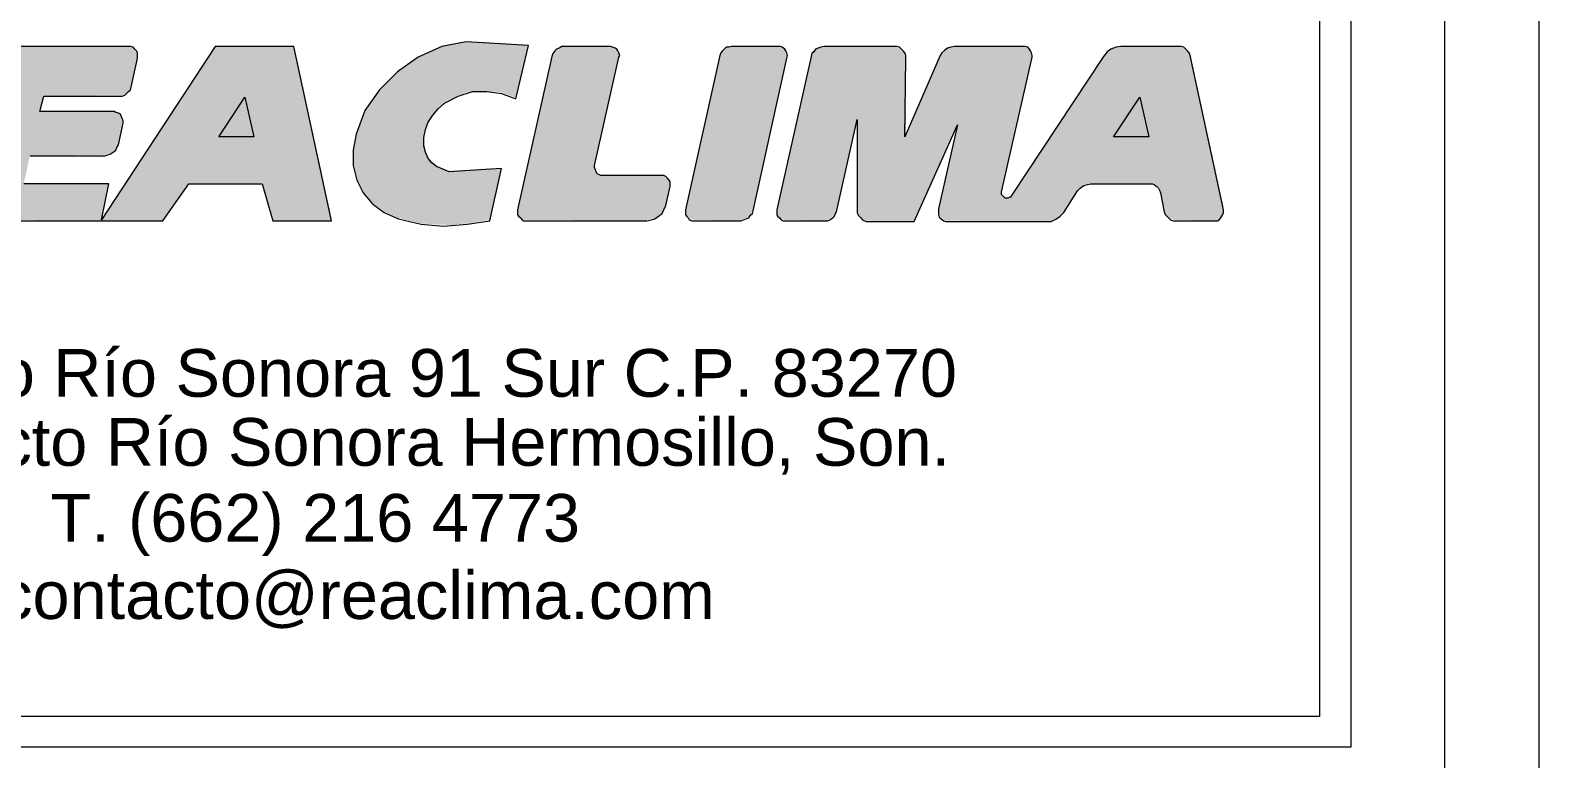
# Model space of a CAD drawing. Header units: metres. Extents: x -2 to 237, y -8 to 52.
# Drawn here: x 80.31 to 87.97, y 24.36 to 28.06 of the extents above; entities that cross this region are included whole.
import ezdxf

# ---------------------------------------------------------------- set-up
doc = ezdxf.new("R2010")
doc.units = ezdxf.units.M
doc.layers.get('0').update_dxf_attribs({"lineweight": 0})
doc.layers.add('pie de plano', color=251, linetype='Continuous', lineweight=0)
doc.styles.add('PDF Helvetica', font='')
doc.styles.get('PDF Helvetica').set_extended_font_data('Helvetica')

msp = doc.modelspace()

# ---------------------------------------------------------------- hatches: boundary and pattern name
at = {"lineweight": 0, "transparency": 33554559}
for points in [[(81.651, 27.9587), (81.651, 27.977), (81.2472, 27.977), (81.2425, 27.9725), (81.2377, 27.9633), (81.2337, 27.9587), (81.229, 27.9496), (81.2242, 27.945), (81.2195, 27.9358), (81.2148, 27.9313), (81.2107, 27.9221), (81.206, 27.9175), (81.2013, 27.9083), (81.1965, 27.9037), (81.1925, 27.8945), (81.1878, 27.8899), (81.183, 27.8807), (81.1783, 27.8762), (81.1736, 27.867), (81.1695, 27.8624), (81.1648, 27.8533), (81.1601, 27.8487), (81.1553, 27.8395), (81.1506, 27.8349), (81.1418, 27.8165), (81.1371, 27.812), (81.1324, 27.8028), (81.1277, 27.7982), (81.1236, 27.789), (81.1189, 27.7845), (81.1142, 27.7753), (81.1094, 27.7707), (81.1047, 27.7616), (81.1006, 27.757), (81.0959, 27.7478), (81.0912, 27.7432), (81.0865, 27.734), (81.0817, 27.7294), (81.0777, 27.7202), (81.073, 27.7156), (81.0682, 27.7065), (81.0635, 27.7019), (81.0595, 27.6928), (81.0547, 27.6882), (81.0453, 27.6698), (81.0405, 27.6652), (81.0365, 27.6561), (81.0318, 27.6515), (81.027, 27.6423), (81.0223, 27.6377), (81.0176, 27.6285), (81.0135, 27.6239), (81.0088, 27.6148), (81.0041, 27.6102), (80.9994, 27.601), (80.9946, 27.5964), (80.9906, 27.5873), (80.9859, 27.5827), (80.9811, 27.5735), (80.9764, 27.5689), (80.9723, 27.5597), (80.9676, 27.5551), (80.9629, 27.5459), (80.9582, 27.5414), (80.9494, 27.5231), (80.9447, 27.5185), (80.9399, 27.5093), (80.9352, 27.5047), (80.9305, 27.4955), (80.9264, 27.4909), (80.9217, 27.4818), (80.917, 27.4772), (80.9122, 27.468), (80.9075, 27.4634), (80.9035, 27.4542), (80.8987, 27.4497), (80.894, 27.4405), (80.8893, 27.4359), (80.8846, 27.4267), (80.8805, 27.4221), (80.8758, 27.413), (80.8711, 27.4084), (80.8663, 27.3992), (80.8623, 27.3946), (80.8528, 27.3763), (80.8481, 27.3717), (80.8434, 27.3625), (80.8393, 27.3579), (80.8346, 27.3488), (80.8299, 27.3442), (80.8251, 27.335), (80.8204, 27.3304), (80.8164, 27.3212), (80.8116, 27.3166), (80.8069, 27.3075), (80.8022, 27.3029), (80.7974, 27.2937), (80.7934, 27.2891), (80.7887, 27.28), (80.7839, 27.2754), (80.7792, 27.2662), (80.7745, 27.2617), (80.7704, 27.2525), (80.7657, 27.2479), (80.7563, 27.2295), (80.7522, 27.2249), (80.7475, 27.2157), (80.7428, 27.2112), (80.738, 27.202), (80.7333, 27.1974), (80.7292, 27.1883), (80.7245, 27.1837), (80.7198, 27.1745), (80.7151, 27.1699), (80.7103, 27.1607), (80.7063, 27.1561), (80.7016, 27.1469), (80.6968, 27.1424), (80.6921, 27.1332), (80.6874, 27.1286), (80.6833, 27.1194), (80.6786, 27.1148), (80.6739, 27.1057), (80.6739, 27.124), (80.7016, 27.2617), (80.7063, 27.28), (80.2748, 27.2845), (80.2842, 27.3212), (80.289, 27.3442), (80.293, 27.3625), (80.2977, 27.3854), (80.3072, 27.4221), (80.6874, 27.4267), (80.7151, 27.4359), (80.7245, 27.4405), (80.7292, 27.4451), (80.738, 27.4497), (80.7428, 27.4542), (80.7475, 27.468), (80.7522, 27.4726), (80.7563, 27.4818), (80.761, 27.5001), (80.7745, 27.5689), (80.7792, 27.6102), (80.7745, 27.6102), (80.7745, 27.6239), (80.7704, 27.6239), (80.7704, 27.6331), (80.7657, 27.6377), (80.7563, 27.6423), (80.7428, 27.6469), (80.3572, 27.6515), (80.3761, 27.7248), (80.7745, 27.7294), (80.7887, 27.734), (80.8164, 27.7616), (80.8204, 27.7753), (80.8251, 27.7936), (80.8299, 27.8165), (80.8346, 27.8349), (80.8393, 27.8579), (80.8434, 27.8762), (80.8481, 27.8991), (80.8528, 27.9542), (80.8299, 27.977), (80.133, 27.977), (80.1053, 27.9725), (80.0958, 27.9679), (80.0918, 27.9587), (80.0823, 27.9496), (80.0776, 27.9358), (80.0688, 27.8991), (80.0641, 27.8716), (80.0594, 27.8487), (80.0546, 27.8303), (80.0499, 27.8074), (80.0459, 27.789), (80.0411, 27.7661), (80.0364, 27.7478), (80.0317, 27.7248), (80.027, 27.7065), (80.0229, 27.6836), (80.0134, 27.6469), (80.0087, 27.6239), (80.004, 27.6056), (79.9999, 27.5827), (79.9952, 27.5643), (79.9905, 27.5414), (79.9858, 27.5231), (79.981, 27.5001), (79.9723, 27.4634), (79.9675, 27.4405), (79.9628, 27.4221), (79.9587, 27.3992), (79.954, 27.3809), (79.9493, 27.3579), (79.9446, 27.3396), (79.9398, 27.3166), (79.9311, 27.28), (79.9263, 27.2571), (79.9216, 27.2387), (79.9169, 27.2157), (79.9128, 27.1974), (79.9081, 27.1745), (79.9034, 27.1561), (79.8987, 27.1332), (79.8899, 27.0965), (80.9811, 27.092), (80.9811, 27.0965), (80.9906, 27.1057), (80.9946, 27.1148), (80.9994, 27.1194), (81.0041, 27.1286), (81.0135, 27.1378), (81.0176, 27.1469), (81.0223, 27.1515), (81.027, 27.1607), (81.0365, 27.1699), (81.0405, 27.1791), (81.0453, 27.1837), (81.05, 27.1928), (81.0547, 27.1974), (81.0595, 27.2066), (81.0682, 27.2157), (81.073, 27.2249), (81.0777, 27.2295), (81.0817, 27.2387), (81.0912, 27.2479), (81.0959, 27.2571), (81.1006, 27.2617), (81.1047, 27.2708), (81.1142, 27.28), (81.4903, 27.28), (81.4903, 27.2662), (81.495, 27.2662), (81.495, 27.2525), (81.4997, 27.2525), (81.4997, 27.2341), (81.5038, 27.2341), (81.5038, 27.2203), (81.5085, 27.2203), (81.5085, 27.202), (81.5132, 27.202), (81.5132, 27.1883), (81.518, 27.1883), (81.518, 27.1745), (81.5227, 27.1745), (81.5227, 27.1561), (81.5267, 27.1561), (81.5267, 27.1424), (81.5315, 27.1424), (81.5315, 27.124), (81.5362, 27.124), (81.5362, 27.1103), (81.5409, 27.1103), (81.5409, 27.092), (81.8387, 27.092), (81.8387, 27.1148), (81.834, 27.1148), (81.834, 27.1378), (81.8299, 27.1378), (81.8299, 27.1561), (81.8252, 27.1561), (81.8252, 27.1791), (81.8205, 27.1791), (81.8205, 27.1974), (81.8158, 27.1974), (81.8158, 27.2203), (81.811, 27.2203), (81.811, 27.2433), (81.807, 27.2433), (81.807, 27.2617), (81.8023, 27.2617), (81.8023, 27.2845), (81.7975, 27.2845), (81.7975, 27.3029), (81.7928, 27.3029), (81.7928, 27.3258), (81.7881, 27.3258), (81.7881, 27.3488), (81.784, 27.3488), (81.784, 27.3671), (81.7793, 27.3671), (81.7793, 27.39), (81.7746, 27.39), (81.7746, 27.4084), (81.7698, 27.4084), (81.7698, 27.4313), (81.7651, 27.4313), (81.7651, 27.4542), (81.7611, 27.4542), (81.7611, 27.4726), (81.7563, 27.4726), (81.7563, 27.4955), (81.7516, 27.4955), (81.7516, 27.5139), (81.7469, 27.5139), (81.7469, 27.5368), (81.7428, 27.5368), (81.7428, 27.5597), (81.7381, 27.5597), (81.7381, 27.5781), (81.7334, 27.5781), (81.7334, 27.601), (81.7287, 27.601), (81.7287, 27.6193), (81.7239, 27.6193), (81.7239, 27.6423), (81.7199, 27.6423), (81.7199, 27.6652), (81.7152, 27.6652), (81.7152, 27.6836), (81.7104, 27.6836), (81.7104, 27.7065), (81.7057, 27.7065), (81.7057, 27.7248), (81.701, 27.7248), (81.701, 27.7478), (81.6969, 27.7478), (81.6969, 27.7707), (81.6922, 27.7707), (81.6922, 27.789), (81.6875, 27.789), (81.6875, 27.812), (81.6827, 27.812), (81.6827, 27.8303), (81.678, 27.8303), (81.678, 27.8533), (81.674, 27.8533), (81.674, 27.8762), (81.6692, 27.8762), (81.6692, 27.8945), (81.6645, 27.8945), (81.6645, 27.9175), (81.6598, 27.9175), (81.6598, 27.9358), (81.655, 27.9358), (81.655, 27.9587)], [(81.9488, 27.3717), (81.9535, 27.3717), (81.9535, 27.3534), (81.9583, 27.3534), (81.9583, 27.335), (81.963, 27.335), (81.963, 27.3166), (81.967, 27.3166), (81.967, 27.2983), (81.9718, 27.2983), (81.9718, 27.2891), (81.9765, 27.2891), (81.9765, 27.28), (81.9812, 27.28), (81.9812, 27.2708), (81.9853, 27.2708), (81.9853, 27.2617), (81.99, 27.2617), (81.99, 27.2525), (81.9947, 27.2525), (81.9947, 27.2433), (81.9994, 27.2433), (81.9994, 27.2341), (82.0042, 27.2341), (82.0224, 27.2157), (82.0224, 27.2066), (82.0271, 27.2066), (82.0454, 27.1883), (82.0454, 27.1791), (82.0541, 27.1791), (82.0636, 27.1699), (82.073, 27.1653), (82.0818, 27.1561), (82.0913, 27.1515), (82.1048, 27.1378), (82.1183, 27.1332), (82.1372, 27.124), (82.1507, 27.1194), (82.1784, 27.1057), (82.2014, 27.1011), (82.2932, 27.0782), (82.3526, 27.0736), (82.4674, 27.069), (82.4674, 27.0736), (82.5268, 27.0782), (82.5586, 27.0828), (82.6416, 27.0965), (82.6504, 27.1332), (82.6551, 27.1561), (82.6599, 27.1745), (82.6646, 27.1974), (82.6686, 27.2157), (82.6734, 27.2387), (82.6781, 27.2571), (82.6828, 27.28), (82.6876, 27.2983), (82.6916, 27.3212), (82.7011, 27.3579), (82.6369, 27.3579), (82.568, 27.3534), (82.5039, 27.3488), (82.4255, 27.3442), (82.4255, 27.3488), (82.4168, 27.3534), (82.4033, 27.3579), (82.3844, 27.3671), (82.3708, 27.3717), (82.3573, 27.3854), (82.3479, 27.3854), (82.3479, 27.3946), (82.3344, 27.4084), (82.3297, 27.4084), (82.3297, 27.4221), (82.3249, 27.4221), (82.3249, 27.4313), (82.3202, 27.4313), (82.3202, 27.4405), (82.3155, 27.4405), (82.3155, 27.4588), (82.3114, 27.4588), (82.3114, 27.4726), (82.3067, 27.4726), (82.3067, 27.5185), (82.3114, 27.5368), (82.3155, 27.5597), (82.3202, 27.5689), (82.3297, 27.5964), (82.3344, 27.601), (82.3384, 27.6102), (82.3432, 27.6148), (82.3526, 27.6331), (82.3756, 27.6561), (82.3803, 27.6652), (82.3891, 27.6698), (82.412, 27.6928), (82.4762, 27.7248), (82.4809, 27.7294), (82.4991, 27.734), (82.5403, 27.7478), (82.6646, 27.7478), (82.7011, 27.7432), (82.7287, 27.734), (82.7375, 27.7294), (82.7787, 27.7156), (82.7787, 27.734), (82.7929, 27.789), (82.7976, 27.812), (82.8159, 27.8853), (82.8206, 27.9083), (82.8341, 27.9633), (82.8385, 27.9849), (82.8385, 27.9862), (82.6045, 28), (82.4991, 28), (82.4762, 27.9954), (82.4485, 27.9908), (82.4255, 27.9862), (82.3985, 27.9816), (82.3526, 27.9587), (82.3384, 27.9542), (82.2932, 27.9313), (82.279, 27.9267), (82.2702, 27.9175), (82.2608, 27.9129), (82.256, 27.9083), (82.2473, 27.9037), (82.2425, 27.8991), (82.2331, 27.8945), (82.2243, 27.8853), (82.2149, 27.8807), (82.2101, 27.8762), (82.2014, 27.8716), (82.1966, 27.867), (82.1872, 27.8624), (82.1824, 27.8579), (82.1737, 27.8533), (82.0818, 27.7616), (82.0771, 27.7524), (82.073, 27.7478), (82.0683, 27.7386), (82.0636, 27.734), (82.0589, 27.7248), (82.0541, 27.7202), (82.0501, 27.7111), (82.0406, 27.7019), (82.0359, 27.6928), (82.0312, 27.6882), (82.0271, 27.679), (82.0224, 27.6744), (82.0177, 27.6652), (82.0082, 27.6561), (81.9994, 27.6285), (81.9947, 27.6193), (81.99, 27.6056), (81.9853, 27.5964), (81.9765, 27.5689), (81.9718, 27.5597), (81.967, 27.5459), (81.963, 27.5368), (81.9488, 27.4542)], [(83.0036, 27.977), (82.9948, 27.9725), (82.9806, 27.9679), (82.9718, 27.9587), (82.9671, 27.9496), (82.9624, 27.945), (82.9577, 27.9313), (82.9536, 27.9083), (82.9489, 27.8899), (82.9442, 27.867), (82.9394, 27.8487), (82.9347, 27.8257), (82.9307, 27.8074), (82.9259, 27.7845), (82.9212, 27.7661), (82.9165, 27.7432), (82.9117, 27.7248), (82.9077, 27.7019), (82.903, 27.6836), (82.8982, 27.6606), (82.8935, 27.6423), (82.8888, 27.6193), (82.8847, 27.601), (82.88, 27.5781), (82.8706, 27.5414), (82.8658, 27.5185), (82.8618, 27.5001), (82.857, 27.4772), (82.8523, 27.4588), (82.8476, 27.4359), (82.8435, 27.4176), (82.8388, 27.3946), (82.8341, 27.3763), (82.8294, 27.3534), (82.8246, 27.335), (82.8206, 27.3121), (82.8159, 27.2937), (82.8111, 27.2708), (82.8064, 27.2525), (82.8017, 27.2295), (82.7976, 27.2112), (82.7929, 27.1883), (82.7834, 27.1515), (82.7834, 27.124), (82.7882, 27.124), (82.7882, 27.1148), (82.7929, 27.1148), (82.8064, 27.1011), (82.8159, 27.0965), (83.4391, 27.092), (83.4391, 27.0965), (83.4621, 27.1011), (83.481, 27.1057), (83.4898, 27.1103), (83.4992, 27.1194), (83.508, 27.124), (83.5175, 27.1332), (83.531, 27.1607), (83.5357, 27.1745), (83.5539, 27.2479), (83.5585, 27.2967), (83.5585, 27.2985), (83.5357, 27.3212), (83.2055, 27.3258), (83.196, 27.3304), (83.1873, 27.3304), (83.1873, 27.3396), (83.1825, 27.3396), (83.1825, 27.3534), (83.1778, 27.3534), (83.1778, 27.3625), (83.1738, 27.3625), (83.1738, 27.3763), (83.1825, 27.413), (83.1873, 27.4359), (83.192, 27.4542), (83.196, 27.4772), (83.2008, 27.4955), (83.2055, 27.5185), (83.2102, 27.5368), (83.2149, 27.5597), (83.2237, 27.5964), (83.2284, 27.6193), (83.2332, 27.6377), (83.2379, 27.6606), (83.242, 27.679), (83.2467, 27.7019), (83.2514, 27.7202), (83.2561, 27.7432), (83.2649, 27.7799), (83.2696, 27.8028), (83.2744, 27.8211), (83.2791, 27.8441), (83.2832, 27.8624), (83.2879, 27.8853), (83.2926, 27.9037), (83.2973, 27.9267), (83.3021, 27.945), (83.2973, 27.945), (83.2973, 27.9542), (83.2926, 27.9542), (83.2926, 27.9633), (83.2879, 27.9679), (83.2791, 27.9725), (83.2649, 27.977)], [(83.641, 27.1699), (83.6363, 27.1515), (83.6363, 27.124), (83.641, 27.124), (83.641, 27.1148), (83.6458, 27.1148), (83.6552, 27.1057), (83.6552, 27.0965), (83.6687, 27.0965), (83.9166, 27.092), (83.9166, 27.0965), (83.9577, 27.1103), (83.9625, 27.1148), (83.9665, 27.124), (83.976, 27.1332), (83.9807, 27.1469), (83.9854, 27.1653), (83.9895, 27.1883), (83.9942, 27.2066), (83.9989, 27.2295), (84.0037, 27.2479), (84.0084, 27.2708), (84.0125, 27.2891), (84.0219, 27.335), (84.0266, 27.3534), (84.0314, 27.3763), (84.0354, 27.3946), (84.0401, 27.4176), (84.0449, 27.4359), (84.0543, 27.4818), (84.0584, 27.5001), (84.0631, 27.5231), (84.0678, 27.5414), (84.0725, 27.5643), (84.0766, 27.5827), (84.0861, 27.6285), (84.0908, 27.6469), (84.0955, 27.6698), (84.0996, 27.6882), (84.1043, 27.7111), (84.109, 27.7294), (84.1185, 27.7753), (84.1225, 27.7936), (84.1272, 27.8165), (84.132, 27.8349), (84.1367, 27.8579), (84.1414, 27.8762), (84.1546, 27.9431), (84.1546, 27.945), (84.1502, 27.945), (84.1502, 27.9542), (84.1455, 27.9542), (84.1455, 27.9633), (84.1367, 27.9725), (84.1272, 27.977), (83.8565, 27.977), (83.8382, 27.9725), (83.8153, 27.9496), (83.8112, 27.9358), (83.8065, 27.9129), (83.8018, 27.8945), (83.797, 27.8716), (83.7923, 27.8533), (83.7883, 27.8303), (83.7835, 27.812), (83.7788, 27.789), (83.7741, 27.7707), (83.7694, 27.7478), (83.7653, 27.7294), (83.7606, 27.7065), (83.7558, 27.6882), (83.7511, 27.6652), (83.7464, 27.6469), (83.7423, 27.6239), (83.7376, 27.6056), (83.7329, 27.5827), (83.7282, 27.5643), (83.7241, 27.5414), (83.7194, 27.5231), (83.7146, 27.5001), (83.7099, 27.4818), (83.7052, 27.4588), (83.7011, 27.4405), (83.6964, 27.4176), (83.6917, 27.3992), (83.687, 27.3763), (83.6822, 27.3579), (83.6782, 27.335), (83.6735, 27.3166), (83.6687, 27.2937), (83.664, 27.2754), (83.6593, 27.2525), (83.6552, 27.2341), (83.6505, 27.2112), (83.6458, 27.1928)], [(85.3887, 27.9633), (85.3752, 27.977), (84.9849, 27.977), (84.9666, 27.9725), (84.9619, 27.9679), (84.9531, 27.9633), (84.9389, 27.9496), (84.9342, 27.9404), (84.9302, 27.9358), (84.9254, 27.9221), (84.916, 27.9037), (84.9119, 27.8899), (84.9025, 27.8716), (84.8977, 27.8579), (84.889, 27.8395), (84.8842, 27.8257), (84.8701, 27.7982), (84.866, 27.7845), (84.8565, 27.7661), (84.8518, 27.7524), (84.843, 27.734), (84.8383, 27.7202), (84.8289, 27.7019), (84.8248, 27.6882), (84.8106, 27.6606), (84.8059, 27.6469), (84.7971, 27.6285), (84.7924, 27.6148), (84.7829, 27.5964), (84.7789, 27.5827), (84.7694, 27.5643), (84.7647, 27.5505), (84.7559, 27.5322), (84.7559, 27.945), (84.7235, 27.977), (84.3244, 27.977), (84.3109, 27.9725), (84.2967, 27.9679), (84.2927, 27.9587), (84.2785, 27.945), (84.2745, 27.9313), (84.2697, 27.9083), (84.265, 27.8899), (84.2603, 27.867), (84.2556, 27.8487), (84.2515, 27.8257), (84.2468, 27.8074), (84.242, 27.7845), (84.2373, 27.7661), (84.2326, 27.7432), (84.2285, 27.7248), (84.2238, 27.7019), (84.2191, 27.6836), (84.2144, 27.6606), (84.2096, 27.6423), (84.2056, 27.6193), (84.2009, 27.601), (84.1961, 27.5781), (84.1867, 27.5414), (84.1826, 27.5185), (84.1779, 27.5001), (84.1732, 27.4772), (84.1684, 27.4588), (84.1644, 27.4359), (84.1597, 27.4176), (84.1549, 27.3946), (84.1502, 27.3763), (84.1455, 27.3534), (84.1414, 27.335), (84.1367, 27.3121), (84.132, 27.2937), (84.1272, 27.2708), (84.1225, 27.2525), (84.1185, 27.2295), (84.1137, 27.2112), (84.109, 27.1883), (84.0996, 27.1515), (84.0996, 27.124), (84.1043, 27.124), (84.1043, 27.1148), (84.109, 27.1148), (84.1225, 27.1011), (84.132, 27.0965), (84.3568, 27.092), (84.3568, 27.0965), (84.3703, 27.1011), (84.3798, 27.1057), (84.3933, 27.1194), (84.398, 27.1332), (84.4028, 27.1424), (84.4115, 27.1791), (84.4163, 27.202), (84.421, 27.2203), (84.4257, 27.2433), (84.4298, 27.2617), (84.4345, 27.2845), (84.444, 27.3212), (84.4487, 27.3442), (84.4527, 27.3625), (84.4575, 27.3854), (84.4622, 27.4038), (84.4669, 27.4267), (84.4757, 27.4634), (84.4804, 27.4864), (84.4851, 27.5047), (84.4899, 27.5276), (84.4946, 27.5459), (84.4987, 27.5689), (84.5034, 27.5873), (84.5081, 27.5873), (84.5081, 27.1332), (84.5128, 27.1332), (84.5128, 27.1194), (84.5169, 27.1194), (84.5358, 27.1011), (84.554, 27.092), (84.7971, 27.0874), (84.7971, 27.092), (84.8154, 27.1286), (84.8201, 27.1424), (84.8336, 27.1699), (84.8383, 27.1837), (84.8565, 27.2203), (84.8613, 27.2341), (84.8748, 27.2617), (84.8795, 27.2754), (84.893, 27.3029), (84.8977, 27.3166), (84.916, 27.3534), (84.9207, 27.3671), (84.9342, 27.3946), (84.9389, 27.4084), (84.9531, 27.4359), (84.9572, 27.4497), (84.9761, 27.4864), (84.9801, 27.5001), (84.9943, 27.5276), (84.999, 27.5414), (85.0125, 27.5689), (85.0173, 27.5689), (85.0125, 27.5597), (85.0078, 27.5414), (85.0031, 27.5185), (84.999, 27.5001), (84.9943, 27.4772), (84.9849, 27.4405), (84.9801, 27.4176), (84.9761, 27.3992), (84.9713, 27.3763), (84.9666, 27.3579), (84.9619, 27.335), (84.9531, 27.2983), (84.9484, 27.2754), (84.9437, 27.2571), (84.9389, 27.2341), (84.9342, 27.2157), (84.9302, 27.1928), (84.9207, 27.1561), (84.9207, 27.124), (84.9254, 27.124), (84.9254, 27.1103), (84.9302, 27.1103), (84.9342, 27.1057), (84.9437, 27.1011), (84.9484, 27.0965), (84.9572, 27.092), (85.494, 27.0874), (85.494, 27.092), (85.5305, 27.1103), (85.5629, 27.1424), (85.5676, 27.1515), (85.5723, 27.1561), (85.5811, 27.1745), (85.5859, 27.1791), (85.5906, 27.1883), (85.5953, 27.1928), (85.6041, 27.2112), (85.6088, 27.2157), (85.6135, 27.2249), (85.6176, 27.2295), (85.627, 27.2479), (85.6405, 27.2617), (85.65, 27.2662), (85.6595, 27.2754), (85.6777, 27.28), (86.0167, 27.28), (86.0261, 27.2754), (86.0444, 27.2571), (86.0444, 27.2479), (86.0491, 27.2479), (86.0491, 27.2341), (86.0538, 27.2341), (86.0538, 27.2112), (86.0579, 27.2112), (86.0579, 27.1883), (86.0626, 27.1883), (86.0626, 27.1653), (86.0673, 27.1653), (86.0673, 27.1378), (86.0721, 27.1378), (86.0721, 27.124), (86.0768, 27.124), (86.0997, 27.1011), (86.1132, 27.0965), (86.3381, 27.092), (86.3381, 27.0965), (86.3469, 27.1011), (86.3563, 27.1103), (86.3658, 27.1286), (86.3698, 27.169), (86.3698, 27.1699), (86.3658, 27.1699), (86.3658, 27.1928), (86.3611, 27.1928), (86.3611, 27.2112), (86.3563, 27.2112), (86.3563, 27.2341), (86.3516, 27.2341), (86.3516, 27.2571), (86.3469, 27.2571), (86.3469, 27.2754), (86.3428, 27.2754), (86.3428, 27.2983), (86.3381, 27.2983), (86.3381, 27.3166), (86.3334, 27.3166), (86.3334, 27.3396), (86.3287, 27.3396), (86.3287, 27.3625), (86.3239, 27.3625), (86.3239, 27.3809), (86.3199, 27.3809), (86.3199, 27.4038), (86.3152, 27.4038), (86.3152, 27.4267), (86.3104, 27.4267), (86.3104, 27.4451), (86.3057, 27.4451), (86.3057, 27.468), (86.301, 27.468), (86.301, 27.4864), (86.2969, 27.4864), (86.2969, 27.5093), (86.2922, 27.5093), (86.2922, 27.5322), (86.2875, 27.5322), (86.2875, 27.5505), (86.2827, 27.5505), (86.2827, 27.5735), (86.278, 27.5735), (86.278, 27.5964), (86.274, 27.5964), (86.274, 27.6148), (86.2692, 27.6148), (86.2692, 27.6377), (86.2645, 27.6377), (86.2645, 27.6561), (86.2598, 27.6561), (86.2598, 27.679), (86.2557, 27.679), (86.2557, 27.7019), (86.251, 27.7019), (86.251, 27.7202), (86.2463, 27.7202), (86.2463, 27.7432), (86.2415, 27.7432), (86.2415, 27.7661), (86.2368, 27.7661), (86.2368, 27.7845), (86.2328, 27.7845), (86.2328, 27.8074), (86.228, 27.8074), (86.228, 27.8257), (86.2233, 27.8257), (86.2233, 27.8487), (86.2186, 27.8487), (86.2186, 27.8716), (86.2139, 27.8716), (86.2139, 27.8899), (86.2098, 27.8899), (86.2098, 27.9129), (86.2051, 27.9129), (86.2051, 27.9313), (86.2004, 27.9313), (86.2004, 27.945), (86.1679, 27.977), (85.8242, 27.977), (85.7965, 27.9679), (85.7878, 27.9587), (85.7783, 27.9542), (85.7736, 27.945), (85.7601, 27.9313), (85.7506, 27.9129), (85.7466, 27.9083), (85.7418, 27.8991), (85.7371, 27.8945), (85.7324, 27.8853), (85.7277, 27.8807), (85.7236, 27.8716), (85.7189, 27.867), (85.7142, 27.8579), (85.7094, 27.8533), (85.7054, 27.8441), (85.7006, 27.8395), (85.6959, 27.8303), (85.6912, 27.8257), (85.6865, 27.8165), (85.6824, 27.812), (85.6777, 27.8028), (85.673, 27.7982), (85.6682, 27.789), (85.6635, 27.7845), (85.6595, 27.7753), (85.6547, 27.7707), (85.65, 27.7616), (85.6453, 27.757), (85.6405, 27.7478), (85.6365, 27.7432), (85.6318, 27.734), (85.627, 27.7294), (85.6223, 27.7202), (85.6176, 27.7156), (85.6135, 27.7065), (85.6088, 27.7019), (85.6041, 27.6928), (85.5994, 27.6882), (85.5953, 27.679), (85.5906, 27.6744), (85.5859, 27.6652), (85.5811, 27.6606), (85.5764, 27.6515), (85.5723, 27.6469), (85.5676, 27.6377), (85.5629, 27.6331), (85.5582, 27.6239), (85.5534, 27.6193), (85.5494, 27.6102), (85.5447, 27.6056), (85.5399, 27.5964), (85.5352, 27.5918), (85.5305, 27.5827), (85.5264, 27.5781), (85.517, 27.5597), (85.5122, 27.5551), (85.5075, 27.5459), (85.5035, 27.5414), (85.4987, 27.5322), (85.494, 27.5276), (85.4893, 27.5185), (85.4846, 27.5139), (85.4805, 27.5047), (85.4758, 27.5001), (85.4711, 27.4909), (85.4663, 27.4864), (85.4623, 27.4772), (85.4575, 27.4726), (85.4528, 27.4634), (85.4481, 27.4588), (85.4434, 27.4497), (85.4393, 27.4451), (85.4346, 27.4359), (85.4299, 27.4313), (85.4251, 27.4221), (85.4204, 27.4176), (85.4164, 27.4084), (85.4116, 27.4038), (85.4069, 27.3946), (85.4022, 27.39), (85.3974, 27.3809), (85.3934, 27.3763), (85.3887, 27.3671), (85.3839, 27.3625), (85.3792, 27.3534), (85.3752, 27.3488), (85.3704, 27.3396), (85.3657, 27.335), (85.361, 27.3258), (85.3563, 27.3212), (85.3522, 27.3121), (85.3475, 27.3075), (85.3428, 27.2983), (85.338, 27.2937), (85.3333, 27.2845), (85.3292, 27.28), (85.3245, 27.2708), (85.3198, 27.2662), (85.3151, 27.2571), (85.3103, 27.2525), (85.3063, 27.2433), (85.3016, 27.2387), (85.2968, 27.2295), (85.2921, 27.2249), (85.2874, 27.2157), (85.2604, 27.2066), (85.2604, 27.2112), (85.2462, 27.2249), (85.2421, 27.2249), (85.2421, 27.2433), (85.2509, 27.28), (85.2556, 27.3029), (85.2651, 27.3396), (85.2691, 27.3625), (85.2739, 27.3809), (85.2786, 27.4038), (85.2874, 27.4405), (85.2921, 27.4634), (85.3016, 27.5001), (85.3063, 27.5231), (85.3103, 27.5414), (85.3151, 27.5643), (85.3245, 27.601), (85.3292, 27.6239), (85.3333, 27.6423), (85.338, 27.6652), (85.3475, 27.7019), (85.3522, 27.7248), (85.361, 27.7616), (85.3657, 27.7845), (85.3704, 27.8028), (85.3752, 27.8257), (85.3839, 27.8624), (85.3887, 27.8853), (85.3934, 27.9037), (85.3974, 27.945), (85.3934, 27.945), (85.3934, 27.9542), (85.3887, 27.9542)]]:
    msp.add_hatch(color=256, dxfattribs=at).paths.add_polyline_path(points)

# ---------------------------------------------------------------- linework, layer by layer
at = {"lineweight": 0}
for points in [[(87.4935, -7.1767), (87.4935, 51.3854)], [(79.8899, 27.092), (80.9811, 27.092), (81.1142, 27.28), (81.4856, 27.28), (81.5409, 27.092), (81.8387, 27.092), (81.6463, 27.977), (81.2472, 27.977), (80.6691, 27.0965), (80.7063, 27.28), (80.2748, 27.28)], [(80.3072, 27.4221), (80.6874, 27.4221), (80.7016, 27.4267), (80.7151, 27.4313), (80.7292, 27.4405), (80.7428, 27.4497), (80.7475, 27.4634), (80.7563, 27.4772), (80.7792, 27.5873), (80.7792, 27.601), (80.7745, 27.6102), (80.7704, 27.6239), (80.7657, 27.6331), (80.7563, 27.6377), (80.7428, 27.6423), (80.7333, 27.6469), (80.3572, 27.6469), (80.3761, 27.7248), (80.761, 27.7248), (80.7745, 27.7248), (80.7887, 27.7294), (80.7974, 27.7386), (80.8069, 27.7478), (80.8164, 27.757), (80.8204, 27.7707), (80.8528, 27.9175), (80.8528, 27.9313), (80.8528, 27.945), (80.8481, 27.9542), (80.8393, 27.9633), (80.8299, 27.9725), (80.8164, 27.977), (80.8069, 27.977), (80.1971, 27.977)]]:
    msp.add_lwpolyline(points, dxfattribs=at)
for points in [[(78.1193, 24.4181), (78.1193, 32.7468), (87.0168, 32.7468), (87.0168, 24.4181)], [(78.28, 24.574), (78.28, 32.5909), (86.856, 32.5909), (86.856, 24.574)], [(82.5221, 28), (82.3985, 27.977), (82.279, 27.9221), (82.1737, 27.8487), (82.0818, 27.757), (82.0082, 27.6515), (81.963, 27.5322), (81.9488, 27.4497), (81.9488, 27.3717), (81.967, 27.2983), (81.9994, 27.2341), (82.0454, 27.1791), (82.1048, 27.1332), (82.1784, 27.1011), (82.2932, 27.0736), (82.4073, 27.0644), (82.5268, 27.0736), (82.6416, 27.092), (82.7011, 27.3579), (82.435, 27.3396), (82.4033, 27.3534), (82.3708, 27.3671), (82.3479, 27.3854), (82.3297, 27.4084), (82.3155, 27.4405), (82.3067, 27.4726), (82.3067, 27.5139), (82.3155, 27.5551), (82.3297, 27.5918), (82.3526, 27.6285), (82.3803, 27.6606), (82.412, 27.6882), (82.4809, 27.7248), (82.5545, 27.7478), (82.6275, 27.7478), (82.7011, 27.7386), (82.7747, 27.7111), (82.8388, 27.9816)], [(83.1738, 27.3717), (83.2973, 27.9221), (83.3021, 27.9313), (83.2973, 27.945), (83.2926, 27.9542), (83.2879, 27.9633), (83.2791, 27.9679), (83.2649, 27.9725), (83.2561, 27.977), (83.0218, 27.977), (83.0083, 27.977), (82.9948, 27.9679), (82.9806, 27.9633), (82.9718, 27.9542), (82.9624, 27.9404), (82.9577, 27.9267), (82.7834, 27.1469), (82.7834, 27.1332), (82.7834, 27.124), (82.7882, 27.1148), (82.7976, 27.1057), (82.8064, 27.0965), (82.8159, 27.092), (82.8246, 27.092), (83.4391, 27.092), (83.4621, 27.0965), (83.481, 27.1011), (83.4992, 27.1148), (83.5175, 27.1286), (83.5263, 27.1469), (83.5357, 27.1699), (83.5587, 27.2662), (83.5587, 27.28), (83.5587, 27.2891), (83.5539, 27.2983), (83.5452, 27.3075), (83.5357, 27.3166), (83.5263, 27.3212), (83.5127, 27.3212), (83.219, 27.3212), (83.2055, 27.3212), (83.196, 27.3258), (83.1873, 27.3304), (83.1825, 27.3396), (83.1778, 27.3534), (83.1738, 27.3625)], [(84.1043, 27.977), (83.8706, 27.977), (83.8565, 27.9725), (83.843, 27.9725), (83.8335, 27.9633), (83.8247, 27.9542), (83.8153, 27.945), (83.8112, 27.9313), (83.6363, 27.1469), (83.6363, 27.1332), (83.6363, 27.124), (83.641, 27.1148), (83.6505, 27.1057), (83.6552, 27.0965), (83.6687, 27.092), (83.6782, 27.092), (83.9166, 27.092), (83.9301, 27.0965), (83.9442, 27.1011), (83.9577, 27.1057), (83.9665, 27.1194), (83.976, 27.1286), (83.9807, 27.1424), (84.1502, 27.9175), (84.1549, 27.9313), (84.1502, 27.945), (84.1455, 27.9542), (84.1414, 27.9633), (84.1272, 27.9725), (84.1185, 27.977)], [(84.2745, 27.9267), (84.0996, 27.1469), (84.0996, 27.1332), (84.0996, 27.124), (84.1043, 27.1148), (84.1137, 27.1057), (84.1225, 27.0965), (84.132, 27.092), (84.1455, 27.092), (84.3427, 27.092), (84.3568, 27.092), (84.3703, 27.0965), (84.3839, 27.1057), (84.3933, 27.1148), (84.398, 27.1286), (84.4028, 27.1378), (84.5081, 27.6056), (84.5081, 27.1515), (84.5081, 27.1332), (84.5128, 27.1194), (84.5263, 27.1057), (84.5358, 27.0965), (84.554, 27.0874), (84.5675, 27.0874), (84.7971, 27.0874), (85.0173, 27.5781), (84.9207, 27.1515), (84.9207, 27.1378), (84.9207, 27.124), (84.9254, 27.1103), (84.9342, 27.1011), (84.9484, 27.092), (84.9572, 27.0874), (84.9713, 27.0874), (85.4711, 27.0874), (85.494, 27.0874), (85.5217, 27.1011), (85.5399, 27.1148), (85.5582, 27.1332), (85.627, 27.2433), (85.6405, 27.2571), (85.6595, 27.2708), (85.6777, 27.2754), (85.6959, 27.28), (85.9937, 27.28), (86.0079, 27.28), (86.0167, 27.2754), (86.0309, 27.2662), (86.0396, 27.2571), (86.0444, 27.2479), (86.0491, 27.2341), (86.0673, 27.1378), (86.0721, 27.124), (86.0808, 27.1148), (86.0903, 27.1057), (86.0997, 27.0965), (86.1132, 27.092), (86.1267, 27.092), (86.3239, 27.092), (86.3381, 27.092), (86.3469, 27.0965), (86.3563, 27.1057), (86.3611, 27.1148), (86.3658, 27.124), (86.3698, 27.1332), (86.3698, 27.1469), (86.2004, 27.9313), (86.1956, 27.945), (86.1868, 27.9542), (86.1774, 27.9633), (86.1679, 27.9725), (86.1544, 27.977), (86.1409, 27.977), (85.8472, 27.977), (85.8242, 27.9725), (85.7965, 27.9633), (85.7783, 27.9496), (85.7601, 27.9267), (85.2921, 27.2203), (85.2874, 27.2112), (85.2833, 27.2112), (85.2739, 27.2066), (85.2691, 27.2066), (85.2604, 27.2066), (85.2556, 27.2112), (85.2509, 27.2157), (85.2462, 27.2203), (85.2421, 27.2249), (85.2421, 27.2341), (85.2421, 27.2387), (85.3974, 27.9221), (85.3974, 27.9313), (85.3934, 27.945), (85.3887, 27.9542), (85.3839, 27.9633), (85.3752, 27.9725), (85.361, 27.977), (85.3522, 27.977), (85.0031, 27.977), (84.9849, 27.9725), (84.9666, 27.9679), (84.9531, 27.9587), (84.9389, 27.945), (84.9302, 27.9313), (84.7512, 27.5185), (84.7559, 27.9175), (84.7559, 27.9313), (84.7512, 27.945), (84.7418, 27.9542), (84.733, 27.9633), (84.7235, 27.9725), (84.71, 27.977), (84.6958, 27.977), (84.3386, 27.977), (84.3244, 27.9725), (84.3109, 27.9679), (84.2967, 27.9633), (84.288, 27.9496), (84.2785, 27.9404)], [(81.3984, 27.7202), (81.4444, 27.5185), (81.2654, 27.5185)], [(85.8107, 27.5185), (85.9437, 27.7202), (85.9897, 27.5185)]]:
    msp.add_lwpolyline(points, close=True, dxfattribs=at)
at = {"layer": 'pie de plano', "color": 7, "lineweight": 0}
msp.add_lwpolyline([(87.9709, 52.1972), (87.9709, -7.8416), (-2.0899, -7.8416), (-2.0899, 52.1972)], close=True, dxfattribs=at)

# ---------------------------------------------------------------- texts
at = {"lineweight": 0, "char_height": 0.242262, "attachment_point": 4, "style": 'PDF Helvetica'}
for s, insert in [('Blvd. Paseo Río Sonora 91 Sur C.P. 83270', (78.5253, 26.3172)), ('Col. Proyecto Río Sonora Hermosillo, Son.', (78.5665, 25.9319)), ('T. (662) 216 4773', (80.4103, 25.5466)), ('C. contacto@reaclima.com', (79.7177, 25.166))]:
    msp.add_mtext(s, dxfattribs=dict(at, insert=insert))

doc.saveas('drawing.dxf')
